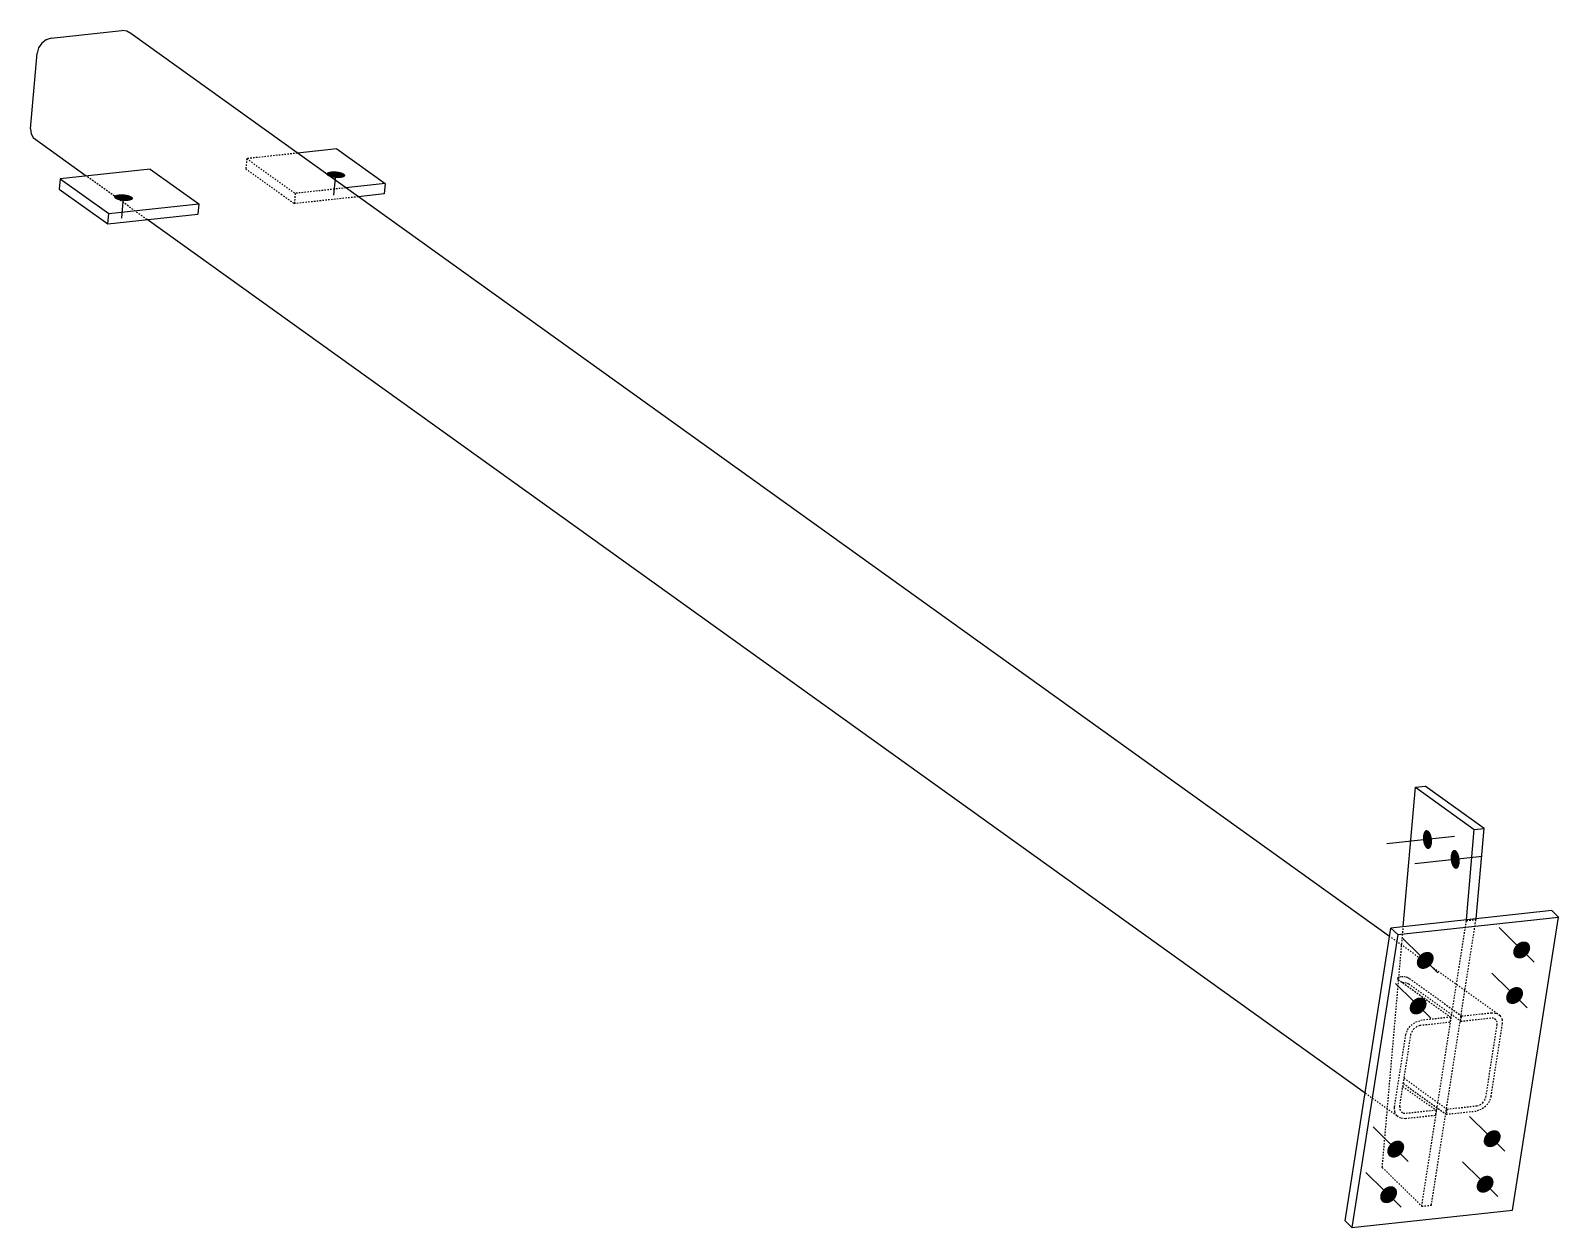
# Model space of a CAD drawing. Header units: millimetres. Extents: x 7 to 30607, y 7 to 1650.
# Drawn here: x 28522 to 30607, y 17 to 1650 of the extents above; entities that cross this region are included whole.
import ezdxf

# ---------------------------------------------------------------- set-up
doc = ezdxf.new("R2010")
doc.units = ezdxf.units.MM
doc.linetypes.add('DXK_LINE_DOT2', pattern=[3.9198, 1.9599, -1.9599])
doc.layers.add('STÅL', color=7, linetype='Continuous')

msp = doc.modelspace()

# ---------------------------------------------------------------- hatches: boundary and pattern name
at = {"layer": 'STÅL', "linetype": 'Continuous'}
for points in [[(28938.1, 1448.6), (28935.4, 1449), (28932.8, 1449.5), (28930.5, 1450.2), (28928.6, 1451), (28927.1, 1451.8), (28926, 1452.8), (28925.5, 1453.7), (28925.6, 1454.7), (28926.3, 1455.5), (28927.4, 1456.3), (28929.1, 1456.9), (28931.2, 1457.3), (28933.5, 1457.6), (28936.1, 1457.6), (28938.9, 1457.5), (28941.5, 1457.2), (28944.1, 1456.7), (28946.4, 1456), (28948.3, 1455.2), (28949.9, 1454.3), (28950.9, 1453.4), (28951.4, 1452.4), (28951.3, 1451.5), (28950.7, 1450.6), (28949.5, 1449.9), (28947.8, 1449.3), (28945.8, 1448.8), (28943.4, 1448.6), (28940.8, 1448.5)], [(28648.5, 1417.3), (28645.8, 1417.7), (28643.2, 1418.2), (28640.9, 1418.8), (28639, 1419.6), (28637.4, 1420.5), (28636.4, 1421.5), (28635.9, 1422.4), (28636, 1423.4), (28636.6, 1424.2), (28637.8, 1425), (28639.5, 1425.6), (28641.5, 1426), (28643.9, 1426.3), (28646.5, 1426.3), (28649.2, 1426.2), (28651.9, 1425.9), (28654.5, 1425.4), (28656.8, 1424.7), (28658.7, 1423.9), (28660.3, 1423), (28661.3, 1422.1), (28661.8, 1421.1), (28661.7, 1420.2), (28661, 1419.3), (28659.9, 1418.6), (28658.2, 1418), (28656.1, 1417.5), (28653.8, 1417.3), (28651.2, 1417.2)], [(30434.3, 546.6), (30434.4, 543.9), (30434.3, 541.3), (30433.9, 538.9), (30433.3, 536.8), (30432.4, 535.1), (30431.4, 533.9), (30430.2, 533.2), (30428.9, 533), (30427.6, 533.5), (30426.4, 534.4), (30425.2, 535.9), (30424.1, 537.8), (30423.2, 540.1), (30422.5, 542.6), (30422.1, 545.3), (30422, 548), (30422.1, 550.6), (30422.4, 553), (30423.1, 555.1), (30423.9, 556.8), (30425, 558.1), (30426.2, 558.8), (30427.4, 558.9), (30428.7, 558.5), (30430, 557.5), (30431.2, 556), (30432.3, 554.1), (30433.2, 551.8), (30433.8, 549.3)], [(30472, 519.5), (30472.2, 516.8), (30472.1, 514.2), (30471.7, 511.8), (30471.1, 509.7), (30470.2, 508), (30469.2, 506.8), (30468, 506.1), (30466.7, 506), (30465.4, 506.4), (30464.1, 507.4), (30462.9, 508.8), (30461.9, 510.7), (30461, 513), (30460.3, 515.5), (30459.9, 518.2), (30459.7, 520.9), (30459.8, 523.5), (30460.2, 525.9), (30460.9, 528), (30461.7, 529.7), (30462.8, 531), (30463.9, 531.7), (30465.2, 531.8), (30466.5, 531.4), (30467.8, 530.4), (30469, 528.9), (30470.1, 527), (30470.9, 524.7), (30471.6, 522.2)], [(30549.6, 402.3), (30551.7, 404.1), (30554, 405.5), (30556.3, 406.5), (30558.8, 406.9), (30561.1, 406.9), (30563.2, 406.3), (30565.1, 405.3), (30566.5, 403.9), (30567.6, 402), (30568.2, 399.9), (30568.3, 397.6), (30567.8, 395.2), (30566.9, 392.8), (30565.6, 390.5), (30563.9, 388.4), (30561.8, 386.6), (30559.5, 385.2), (30557.1, 384.3), (30554.7, 383.8), (30552.4, 383.8), (30550.3, 384.4), (30548.4, 385.4), (30546.9, 386.9), (30545.9, 388.7), (30545.3, 390.8), (30545.2, 393.1), (30545.6, 395.6), (30546.5, 398), (30547.9, 400.3)], [(30418, 388.1), (30420, 389.9), (30422.3, 391.3), (30424.7, 392.2), (30427.1, 392.7), (30429.4, 392.7), (30431.6, 392.1), (30433.4, 391.1), (30434.9, 389.6), (30436, 387.8), (30436.5, 385.7), (30436.6, 383.4), (30436.2, 380.9), (30435.3, 378.5), (30433.9, 376.2), (30432.2, 374.2), (30430.2, 372.4), (30427.9, 371), (30425.5, 370), (30423.1, 369.6), (30420.8, 369.6), (30418.6, 370.2), (30416.8, 371.2), (30415.3, 372.6), (30414.2, 374.5), (30413.7, 376.6), (30413.6, 378.9), (30414, 381.3), (30414.9, 383.7), (30416.3, 386)], [(30539.9, 340.2), (30542, 342), (30544.2, 343.4), (30546.6, 344.3), (30549, 344.8), (30551.4, 344.7), (30553.5, 344.2), (30555.3, 343.2), (30556.8, 341.7), (30557.9, 339.9), (30558.5, 337.8), (30558.5, 335.4), (30558.1, 333), (30557.2, 330.6), (30555.9, 328.3), (30554.1, 326.2), (30552.1, 324.5), (30549.8, 323.1), (30547.4, 322.1), (30545, 321.6), (30542.7, 321.7), (30540.6, 322.2), (30538.7, 323.3), (30537.2, 324.7), (30536.2, 326.5), (30535.6, 328.7), (30535.5, 331), (30535.9, 333.4), (30536.8, 335.8), (30538.2, 338.1)], [(30408.3, 326), (30410.3, 327.7), (30412.6, 329.1), (30415, 330.1), (30417.4, 330.5), (30419.7, 330.5), (30421.8, 330), (30423.7, 328.9), (30425.2, 327.5), (30426.2, 325.6), (30426.8, 323.5), (30426.9, 321.2), (30426.5, 318.8), (30425.6, 316.4), (30424.2, 314.1), (30422.5, 312), (30420.4, 310.2), (30418.2, 308.8), (30415.8, 307.9), (30413.4, 307.4), (30411, 307.5), (30408.9, 308), (30407.1, 309), (30405.6, 310.5), (30404.5, 312.3), (30403.9, 314.4), (30403.9, 316.8), (30404.3, 319.2), (30405.2, 321.6), (30406.5, 323.9)], [(30509.4, 144.9), (30511.4, 146.6), (30513.7, 148), (30516.1, 149), (30518.5, 149.4), (30520.8, 149.4), (30522.9, 148.9), (30524.8, 147.8), (30526.3, 146.4), (30527.3, 144.5), (30527.9, 142.4), (30528, 140.1), (30527.6, 137.7), (30526.7, 135.3), (30525.3, 133), (30523.6, 130.9), (30521.5, 129.1), (30519.3, 127.7), (30516.9, 126.8), (30514.5, 126.3), (30512.1, 126.4), (30510, 126.9), (30508.2, 127.9), (30506.7, 129.4), (30505.6, 131.2), (30505, 133.3), (30505, 135.7), (30505.4, 138.1), (30506.3, 140.5), (30507.6, 142.8)], [(30377.7, 130.6), (30379.8, 132.4), (30382, 133.8), (30384.4, 134.7), (30386.8, 135.2), (30389.2, 135.2), (30391.3, 134.6), (30393.1, 133.6), (30394.6, 132.1), (30395.7, 130.3), (30396.3, 128.2), (30396.4, 125.9), (30395.9, 123.5), (30395, 121.1), (30393.7, 118.8), (30391.9, 116.7), (30389.9, 114.9), (30387.6, 113.5), (30385.2, 112.6), (30382.8, 112.1), (30380.5, 112.1), (30378.4, 112.7), (30376.5, 113.7), (30375, 115.2), (30374, 117), (30373.4, 119.1), (30373.3, 121.4), (30373.7, 123.8), (30374.6, 126.2), (30376, 128.5)], [(30499.7, 82.7), (30501.7, 84.5), (30504, 85.9), (30506.4, 86.8), (30508.8, 87.3), (30511.1, 87.3), (30513.2, 86.7), (30515.1, 85.7), (30516.6, 84.2), (30517.6, 82.4), (30518.2, 80.3), (30518.3, 78), (30517.9, 75.5), (30517, 73.1), (30515.6, 70.8), (30513.9, 68.8), (30511.8, 67), (30509.5, 65.6), (30507.2, 64.6), (30504.7, 64.2), (30502.4, 64.2), (30500.3, 64.8), (30498.4, 65.8), (30497, 67.2), (30495.9, 69.1), (30495.3, 71.2), (30495.2, 73.5), (30495.7, 75.9), (30496.6, 78.3), (30497.9, 80.6)], [(30368, 68.5), (30370.1, 70.2), (30372.3, 71.6), (30374.7, 72.6), (30377.1, 73.1), (30379.4, 73), (30381.6, 72.5), (30383.4, 71.5), (30384.9, 70), (30386, 68.2), (30386.6, 66), (30386.6, 63.7), (30386.2, 61.3), (30385.3, 58.9), (30384, 56.6), (30382.2, 54.5), (30380.2, 52.7), (30377.9, 51.4), (30375.5, 50.4), (30373.1, 49.9), (30370.8, 50), (30368.6, 50.5), (30366.8, 51.5), (30365.3, 53), (30364.3, 54.8), (30363.7, 57), (30363.6, 59.3), (30364, 61.7), (30364.9, 64.1), (30366.3, 66.4)]]:
    msp.add_hatch(color=96, dxfattribs=at).paths.add_polyline_path(points)

# ---------------------------------------------------------------- linework, layer by layer
at = {"layer": 'STÅL', "color": 2, "linetype": 'Continuous'}
for p, q in [((28550.2, 1639.3), (28646.7, 1649.8)), ((28653.3, 1649.1), (28646.7, 1649.8)), ((28658.7, 1645.6), (28653.3, 1649.1)), ((28537.3, 1632.5), (28533, 1626)), ((28543.3, 1637.2), (28537.3, 1632.5)), ((28550.2, 1639.3), (28543.3, 1637.2)), ((30376.5, 413.8), (28658.7, 1645.6)), ((28522, 1515.7), (28531, 1618.7)), ((28533, 1626), (28531, 1618.7)), ((28522, 1515.7), (28522.7, 1508.7)), ((28522.7, 1508.7), (28526, 1503)), ((28598.1, 1451.3), (28526, 1503)), ((28939.8, 1488.3), (28886.1, 1482.5)), ((28939.8, 1488.3), (29006, 1440.9)), ((28685.3, 1460.8), (28562.5, 1447.5)), ((28685.3, 1460.8), (28751.4, 1413.4)), ((28562.5, 1447.5), (28561.2, 1433.5)), ((28562.5, 1447.5), (28628.6, 1400.1)), ((29006, 1440.9), (28952.3, 1435.1)), ((29006, 1440.9), (29004.7, 1426.8)), ((28561.2, 1433.5), (28627.3, 1386)), ((29004.7, 1426.8), (28969.1, 1423)), ((28627.3, 1386), (28628.6, 1400.1)), ((28627.3, 1386), (28750.2, 1399.3)), ((28628.6, 1400.1), (28751.4, 1413.4)), ((28751.4, 1413.4), (28750.2, 1399.3)), ((30343.1, 200.1), (28681, 1391.9)), ((30395.2, 427.2), (30411.8, 617.4)), ((30411.8, 617.4), (30425, 618.8)), ((30411.8, 617.4), (30492.1, 559.8)), ((30505.3, 561.2), (30425, 618.8)), ((30481.3, 436.5), (30492.1, 559.8)), ((30492.1, 559.8), (30505.3, 561.2)), ((30494.5, 437.9), (30505.3, 561.2)), ((30597.7, 449.1), (30378.3, 425.3)), ((30387.5, 416.3), (30606.9, 440.1)), ((30544.4, 40.5), (30606.9, 440.1)), ((30606.9, 440.1), (30597.7, 449.1)), ((30315.8, 25.8), (30378.3, 425.3)), ((30378.3, 425.3), (30387.5, 416.3)), ((30387.5, 416.3), (30325, 16.8)), ((30315.8, 25.8), (30325, 16.8)), ((30325, 16.8), (30544.4, 40.5))]:
    msp.add_line(p, q, dxfattribs=at)
at = {"layer": 'STÅL', "color": 7, "linetype": 'DXK_LINE_DOT2'}
for p, q in [((28886.1, 1482.5), (28817, 1475)), ((28817, 1475), (28815.7, 1461)), ((28815.7, 1461), (28881.9, 1413.6)), ((28817, 1475), (28883.1, 1427.6)), ((28681, 1391.9), (28598.1, 1451.3)), ((28883.1, 1427.6), (28881.9, 1413.6)), ((28969.1, 1423), (28881.9, 1413.6)), ((28952.3, 1435.1), (28883.1, 1427.6)), ((30494.4, 436.9), (30494.5, 437.9)), ((30366.5, 98.7), (30395.2, 427.2)), ((30420.3, 45.8), (30481.3, 435.5)), ((30433.5, 47.3), (30494.4, 436.9)), ((30481.3, 435.5), (30494.4, 436.9)), ((30481.3, 435.5), (30481.3, 436.5)), ((30527.1, 305.8), (30376.5, 413.8)), ((30387.6, 357.3), (30387.3, 356.2)), ((30387.3, 356.2), (30388.3, 355)), ((30389.2, 358.2), (30387.6, 357.3)), ((30388.3, 355), (30459.8, 303.7)), ((30391.7, 358.7), (30389.2, 358.2)), ((30394.9, 358.8), (30391.7, 358.7)), ((30398.2, 358.4), (30394.9, 358.8)), ((30401.1, 357.7), (30398.2, 358.4)), ((30403.2, 356.6), (30401.1, 357.7)), ((30403.2, 356.6), (30474.7, 305.3)), ((30393.5, 351.3), (30394.2, 351.3)), ((30394.2, 351.3), (30397.5, 350.9)), ((30397.5, 350.9), (30400.4, 350.2)), ((30400.4, 350.2), (30402.5, 349.1)), ((30402.5, 349.1), (30473.6, 298.2)), ((30401, 286.5), (30405.7, 292.7)), ((30405.7, 292.7), (30412, 297.2)), ((30412, 297.2), (30419, 299.3)), ((30417.9, 292.2), (30413.7, 290.9)), ((30458.7, 296.6), (30417.9, 292.2)), ((30459.8, 303.7), (30419, 299.3)), ((30459.8, 303.7), (30458.7, 296.6)), ((30473.6, 298.2), (30474.7, 305.3)), ((30473.6, 298.2), (30514.4, 302.6)), ((30474.7, 305.3), (30515.5, 309.7)), ((30507.9, 194.6), (30523.2, 293)), ((30518.3, 302.2), (30514.4, 302.6)), ((30514.9, 195.4), (30530.3, 293.8)), ((30515.5, 309.7), (30522, 309.1)), ((30521.3, 300.2), (30518.3, 302.2)), ((30523.1, 297), (30521.3, 300.2)), ((30522, 309.1), (30527.1, 305.8)), ((30523.2, 293), (30523.1, 297)), ((30527.1, 305.8), (30530, 300.5)), ((30530, 300.5), (30530.3, 293.8)), ((30383.2, 181.1), (30398.6, 279.5)), ((30390.3, 181.9), (30405.6, 280.3)), ((30398.6, 279.5), (30401, 286.5)), ((30407.1, 284.5), (30405.6, 280.3)), ((30409.9, 288.2), (30407.1, 284.5)), ((30413.7, 290.9), (30409.9, 288.2)), ((30394.5, 209.2), (30439.9, 176.7)), ((30395.1, 213.2), (30453.7, 171.2)), ((30396.3, 220.3), (30454.8, 178.3)), ((30386.4, 169), (30343.1, 200.1)), ((30503.6, 186.7), (30506.4, 190.4)), ((30506.4, 190.4), (30507.9, 194.6)), ((30512.5, 188.4), (30507.8, 182.1)), ((30514.9, 195.4), (30512.5, 188.4)), ((30383.5, 174.4), (30383.2, 181.1)), ((30386.4, 169), (30383.5, 174.4)), ((30391.5, 165.8), (30386.4, 169)), ((30390.3, 181.9), (30390.4, 177.9)), ((30390.4, 177.9), (30392.2, 174.6)), ((30392.2, 174.6), (30395.2, 172.7)), ((30395.2, 172.7), (30399.1, 172.3)), ((30438.8, 169.5), (30398, 165.1)), ((30439.9, 176.7), (30399.1, 172.3)), ((30439.9, 176.7), (30438.8, 169.5)), ((30454.8, 178.3), (30453.7, 171.2)), ((30453.7, 171.2), (30494.5, 175.6)), ((30454.8, 178.3), (30495.6, 182.7)), ((30501.5, 177.7), (30494.5, 175.6)), ((30495.6, 182.7), (30499.8, 184)), ((30499.8, 184), (30503.6, 186.7)), ((30507.8, 182.1), (30501.5, 177.7)), ((30398, 165.1), (30391.5, 165.8)), ((30366.5, 98.7), (30420.3, 45.8)), ((30420.3, 45.8), (30433.5, 47.3))]:
    msp.add_line(p, q, dxfattribs=at)
at = {"layer": 'STÅL', "color": 96, "linetype": 'Continuous'}
for p, q in [((28936, 1425), (28938.5, 1453.1)), ((28646.4, 1393.7), (28648.8, 1421.8)), ((30465, 550), (30372.9, 540)), ((30502.8, 522.9), (30410.7, 512.9)), ((30573.9, 378.5), (30525.8, 425.8)), ((30442.3, 364.2), (30394.1, 411.5)), ((30564.2, 316.3), (30516.1, 363.6)), ((30432.6, 302.1), (30384.4, 349.4)), ((30533.7, 121), (30485.5, 168.3)), ((30402, 106.8), (30353.9, 154)), ((30524, 58.8), (30475.8, 106.1)), ((30392.3, 44.6), (30344.1, 91.9))]:
    msp.add_line(p, q, dxfattribs=at)

doc.saveas('drawing.dxf')
